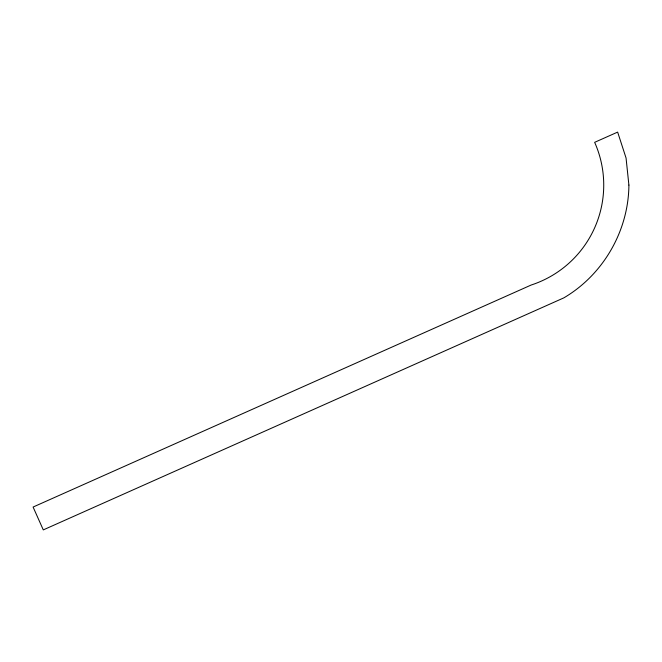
<?xml version="1.0" encoding="UTF-8"?>
<svg xmlns="http://www.w3.org/2000/svg" width="662" height="662" viewBox="0 0 662 662"><rect width="100%" height="100%" fill="white"/><g stroke="black" fill="none" stroke-linecap="round" stroke-linejoin="round"><path stroke-width="0.99" d="M628.9 185.07C628.569 230.839 603.264 274.697 563.801 297.883L43.287 529.898L33.1 507.042L531.139 285.041A105.126 105.126 0 0 0 594.65 142.33L617.646 132.102L626.053 157.995L628.9 185.07"/></g></svg>
